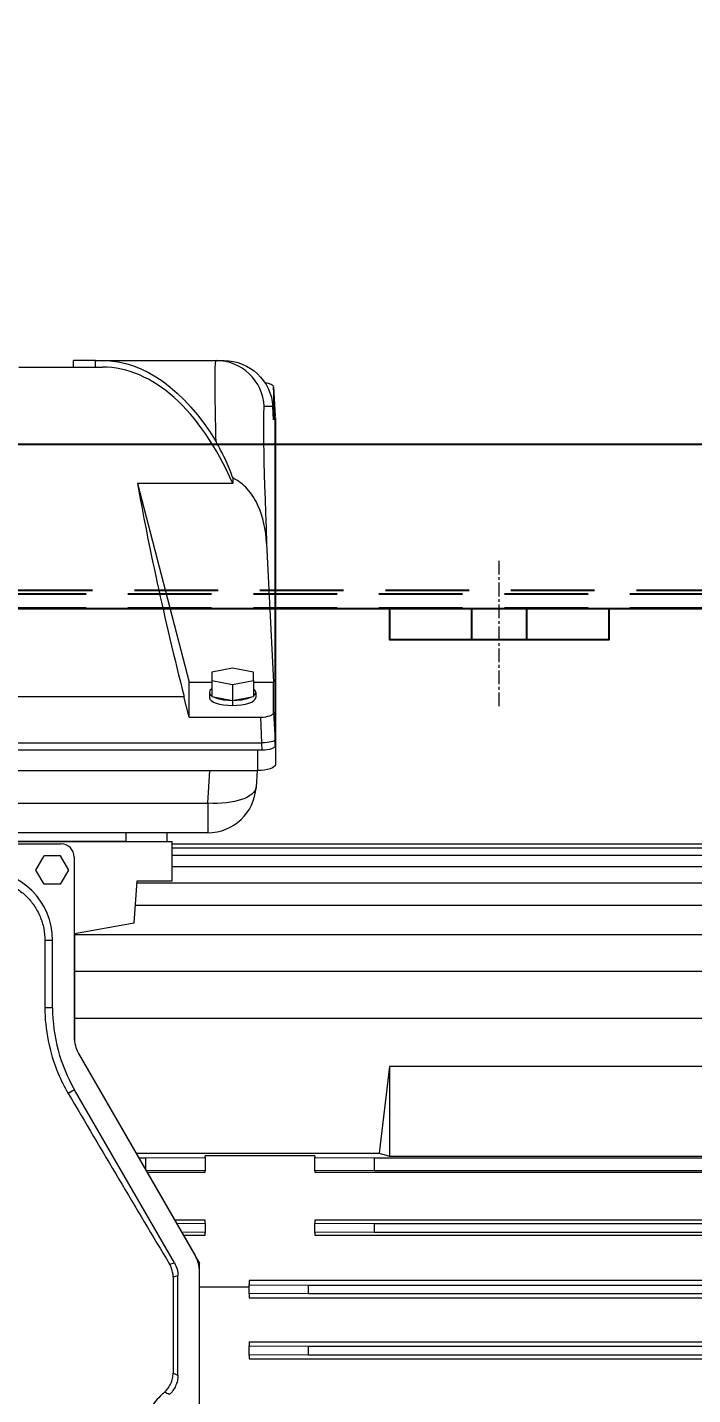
# Model space of a CAD drawing. Header units: millimetres. Extents: x -2122 to 22797, y 3569 to 89276.
# Drawn here: x 1352 to 1655, y 82833 to 83456 of the extents above; entities that cross this region are included whole.
import ezdxf

# ---------------------------------------------------------------- set-up
doc = ezdxf.new("R2010")
doc.units = ezdxf.units.MM
doc.header["$LTSCALE"] = 20
doc.linetypes.add('CENTER', pattern=[2, 1.25, -0.25, 0.25, -0.25])
doc.linetypes.add('HIDDEN', pattern=[9.525, 6.35, -3.175])
for name, color, linetype in [('IA-DIM', 7, 'Continuous'), ('IA-EJES', 4, 'CENTER'), ('IA-ESTRUCTURAS', 2, 'Continuous'), ('IA-SEGM', 1, 'HIDDEN')]:
    doc.layers.add(name, color=color, linetype=linetype)
doc.layers.add('IA-TRAZ', color=8, linetype='Continuous', lineweight=5)
doc.styles.add('ING-AMB', font='romans.shx', dxfattribs={"width": 0.75, "oblique": 15})
doc.dimstyles.new('ING-AMB 20', dxfattribs={"dimscale": 20, "dimtxt": 3, "dimasz": 2.5, "dimexe": 1, "dimexo": 1, "dimgap": 1, "dimtad": 1, "dimdec": 0, "dimzin": 0, "dimdsep": 46, "dimtxsty": 'ING-AMB', "dimcen": 0.1, "dimclrd": 7, "dimclre": 7, "dimclrt": 2, "dimadec": 0, "dimazin": 0, "dimtfac": 1, "dimtdec": 0, "dimtmove": 0, "dimatfit": 0, "dimfxl": 1.25, "dimtolj": 1, "dimtzin": 0, "dimarcsym": 1})

# ---------------------------------------------------------------- blocks, each defined once
blk = doc.blocks.new('A$C9f9da7af')
at = {"color": 0, "linetype": 'Continuous', "lineweight": 0}
for p, q in [((-2439.67, -2206.32), (-2439.67, -2663.27)), ((-2431.79, -2663.27), (-2431.79, -2206.27)), ((-2411.79, -2663.27), (-2411.79, -2206.27)), ((-2403.98, -2663.27), (-2403.98, -2206.27)), ((-2638.46, -2698.27), (-2638.46, -2306.27)), ((-2636.74, -2698.27), (-2636.74, -2308.13)), ((-2633.39, -2698.27), (-2633.39, -2308.13)), ((-2628.18, -2698.27), (-2628.18, -2308.13)), ((-2620.72, -2714.33), (-2620.72, -2308.12)), ((-2610.59, -2715.04), (-2610.59, -2308.11)), ((-2489.8, -2606.27), (-2489.8, -2307.95)), ((-2465.63, -2606.27), (-2465.63, -2308.08)), ((-2461.76, -2606.27), (-2461.76, -2308.01)), ((-2437.61, -2636.27), (-2437.61, -2308.1)), ((-2433.75, -2636.27), (-2433.75, -2308.04)), ((-2409.75, -2636.27), (-2409.75, -2308.11)), ((-2405.89, -2636.27), (-2405.89, -2308.06)), ((-2597.24, -2742.77), (-2597.24, -2384.31)), ((-2495.59, -2606.27), (-2495.59, -2383.27)), ((-2489, -2633.27), (-2489, -2388.82)), ((-2467.14, -2392.82), (-2467.14, -2633.27)), ((-2460.26, -2633.27), (-2460.26, -2394.07)), ((-2580.53, -2742.77), (-2580.53, -2399.33)), ((-2559.12, -2742.77), (-2559.12, -2402.22)), ((-2537.14, -2447.27), (-2537.14, -2599.27)), ((-2496.36, -2599.27), (-2496.36, -2447.27)), ((-2537.14, -2599.27), (-2497.73, -2604.01)), ((-2537.14, -2599.27), (-2496.36, -2599.27)), ((-2497.73, -2604.01), (-2496.36, -2599.27)), ((-2497.73, -2714.71), (-2497.73, -2604.01)), ((-2495.76, -2633.27), (-2495.59, -2606.27)), ((-2495.59, -2606.27), (-2489.8, -2606.27)), ((-2489.8, -2606.27), (-2489.63, -2633.27)), ((-2465.79, -2633.27), (-2465.63, -2606.27)), ((-2465.63, -2606.27), (-2461.76, -2606.27)), ((-2461.76, -2606.27), (-2461.6, -2633.27)), ((-2496.39, -2633.27), (-2496.39, -2683.27)), ((-2496.39, -2633.27), (-2495.76, -2633.27)), ((-2489.63, -2633.27), (-2495.76, -2633.27)), ((-2489.63, -2633.27), (-2489, -2633.27)), ((-2467.14, -2633.27), (-2465.79, -2633.27)), ((-2461.6, -2633.27), (-2465.79, -2633.27)), ((-2461.6, -2633.27), (-2460.26, -2633.27)), ((-2437.78, -2663.27), (-2437.61, -2636.27)), ((-2437.61, -2636.27), (-2433.75, -2636.27)), ((-2433.75, -2636.27), (-2433.58, -2663.27)), ((-2409.92, -2663.27), (-2409.75, -2636.27)), ((-2409.75, -2636.27), (-2405.89, -2636.27)), ((-2405.89, -2636.27), (-2405.72, -2663.27)), ((-2846.58, -2652.05), (-2833.22, -2651.29)), ((-2833.18, -2651.29), (-2846.54, -2652.05)), ((-2846.54, -2652.05), (-2831.67, -2652.05)), ((-2831.67, -2652.05), (-2837.68, -2652.42)), ((-2837.68, -2652.42), (-2837.68, -2656.33)), ((-2832.56, -2651.29), (-2833.18, -2651.29)), ((-2683.86, -2651.29), (-2832.56, -2651.29)), ((-2832.4, -2651.27), (-2684.02, -2651.27)), ((-2775.32, -2655.26), (-2712.09, -2652.05)), ((-2698.38, -2652.05), (-2712.09, -2652.05)), ((-2712.09, -2661.27), (-2712.09, -2652.05)), ((-2698.38, -2652.05), (-2685.71, -2651.42)), ((-2685.71, -2651.42), (-2683.24, -2651.29)), ((-2684.02, -2651.27), (-2674.63, -2651.27)), ((-2683.24, -2651.29), (-2683.86, -2651.29)), ((-2684.47, -2657.37), (-2696.24, -2657.95)), ((-2696.24, -2690.52), (-2696.24, -2657.95)), ((-2681.19, -2657.28), (-2684.47, -2657.46)), ((-2684.47, -3049.08), (-2684.47, -2657.46)), ((-2681.19, -2657.28), (-2681.19, -3049.26)), ((-2716.7, -2661.27), (-2718.57, -2670.77)), ((-2712.94, -2661.27), (-2716.7, -2661.27)), ((-2712.94, -2661.27), (-2705.61, -2661.27)), ((-2711.07, -2670.77), (-2712.94, -2661.27)), ((-2707.49, -2660.22), (-2705.14, -2660.22)), ((-2705.46, -2662.05), (-2705.61, -2661.27)), ((-2703.89, -2669.99), (-2705.46, -2662.05)), ((-2671.89, -2659.27), (-2681.19, -2659.27)), ((-2671.89, -3047.27), (-2671.89, -2659.27)), ((-2671.89, -2659.63), (-2664.36, -2660.06)), ((-2439.67, -2663.27), (-2437.78, -2663.27)), ((-2433.58, -2663.27), (-2437.78, -2663.27)), ((-2436.7, -2663.27), (-2436.7, -2685.77)), ((-2433.58, -2663.27), (-2431.79, -2663.27)), ((-2411.79, -2663.27), (-2409.92, -2663.27)), ((-2405.72, -2663.27), (-2409.92, -2663.27)), ((-2405.72, -2663.27), (-2403.98, -2663.27)), ((-2805.13, -2670.6), (-2802.66, -2670.71)), ((-2802.66, -2670.71), (-2802.66, -2714.05)), ((-2718.57, -2670.77), (-2716.7, -2680.27)), ((-2712.94, -2680.27), (-2711.07, -2670.77)), ((-2711.07, -2670.77), (-2703.74, -2670.77)), ((-2703.74, -2670.77), (-2703.89, -2669.99)), ((-2703.89, -2671.55), (-2703.74, -2670.77)), ((-2703.74, -2670.77), (-2701.53, -2670.77)), ((-2858.6, -2678.3), (-2858.6, -2674.66)), ((-2705.46, -2679.49), (-2703.89, -2671.55)), ((-2858.6, -2730.02), (-2858.6, -2678.3)), ((-2716.7, -2680.27), (-2712.94, -2680.27)), ((-2712.94, -2680.27), (-2705.61, -2680.27)), ((-2712.09, -2690.52), (-2712.09, -2680.27)), ((-2707.49, -2681.32), (-2705.14, -2681.32)), ((-2705.61, -2680.27), (-2705.46, -2679.49)), ((-2657.01, -2682.02), (-2671.89, -2681.18)), ((-2657.01, -3024.52), (-2657.01, -2682.02)), ((-2657.01, -2682.02), (-2643.61, -2682.02)), ((-2643.61, -2682.02), (-2643.61, -3024.52)), ((-2495.76, -2683.27), (-2496.39, -2683.27)), ((-2495.59, -2710.27), (-2495.76, -2683.27)), ((-2495.76, -2683.27), (-2489.63, -2683.27)), ((-2489.63, -2683.27), (-2489.8, -2710.13)), ((-2489, -2683.27), (-2489.63, -2683.27)), ((-2489, -2709.67), (-2489, -2683.27)), ((-2467.14, -2683.27), (-2467.14, -2697.05)), ((-2465.79, -2683.27), (-2467.14, -2683.27)), ((-2465.71, -2696.22), (-2465.79, -2683.27)), ((-2465.79, -2683.27), (-2461.6, -2683.27)), ((-2461.6, -2683.27), (-2461.66, -2693.89)), ((-2460.26, -2683.27), (-2461.6, -2683.27)), ((-2460.26, -2693.08), (-2460.26, -2683.27)), ((-2543.06, -2740.88), (-2447.61, -2685.77)), ((-2543.03, -2740.86), (-2451.09, -2687.78)), ((-2443.59, -2685.77), (-2447.61, -2685.77)), ((-2110.61, -2685.77), (-2443.59, -2685.77)), ((-2802.66, -2714.05), (-2712.09, -2690.52)), ((-2696.24, -2690.52), (-2712.09, -2690.52)), ((-2696.24, -2690.52), (-2705.6, -2692.88)), ((-2705.6, -3013.66), (-2705.6, -2692.88)), ((-2396.54, -2695.66), (-2441.79, -2695.66)), ((-2441.79, -2695.66), (-2441.21, -2697.83)), ((-2643.61, -2700.77), (-2639.61, -2700.77)), ((-2621.61, -2698.27), (-2639.61, -2698.27)), ((-2639.61, -3008.27), (-2639.61, -2698.27)), ((-2621.61, -2714.27), (-2621.61, -2698.27)), ((-2447.7, -2697.24), (-2526.51, -2742.74)), ((-2447.11, -2699.46), (-2447.7, -2697.24)), ((-2441.21, -2697.83), (-2397.5, -2697.83)), ((-2602.34, -2715.62), (-2621.61, -2714.27)), ((-2495.59, -2713.47), (-2495.59, -2710.27)), ((-2490.04, -2710.27), (-2495.59, -2710.27)), ((-2639.61, -2719.27), (-2643.61, -2719.27)), ((-2639.61, -2719.27), (-2639.61, -2987.27)), ((-2602.34, -2715.62), (-2597.56, -2742.77)), ((-2858.6, -2733.17), (-2858.6, -2730.02)), ((-2855.6, -2733.17), (-2858.6, -2733.17)), ((-2858.6, -2733.17), (-2858.6, -2743.27)), ((-2855.6, -2768.07), (-2855.6, -2730.02)), ((-2855.6, -2743.27), (-2858.6, -2743.27)), ((-2626.61, -2745.37), (-2633.11, -2749.12)), ((-2632.51, -2742.87), (-2550.53, -2742.87)), ((-2620.11, -2749.12), (-2626.61, -2745.37)), ((-2597.56, -2742.77), (-2548.8, -2742.77)), ((-2526.51, -2742.74), (-2524.87, -2745.59)), ((-2638.51, -2957.67), (-2638.51, -2748.87)), ((-2633.11, -2749.12), (-2633.11, -2756.62)), ((-2620.11, -2749.12), (-2620.11, -2756.62)), ((-2626.61, -2760.38), (-2633.11, -2756.62)), ((-2620.11, -2756.62), (-2626.61, -2760.38)), ((-2594.51, -2752.76), (-2594.51, -2756.24)), ((-2563.89, -2752.76), (-2594.51, -2752.76)), ((-2594.51, -2756.24), (-2563.89, -2756.24)), ((-2563.89, -2752.76), (-2563.89, -2756.24))]:
    blk.add_line(p, q, dxfattribs=at)
for centre, radius, start, end in [((-2665.61, -2682.02), 22, 0, 86.74591), ((-2443.59, -2700.77), 15, 90, 120), ((-2632.51, -2748.87), 6, 90, 180), ((-2563.89, -2678.01), 74.74, 270, 300), ((-2550.53, -2727.87), 15, 270, 300), ((-2594.51, -2784.87), 32.12, 90, 180)]:
    blk.add_arc(centre, radius, start, end, dxfattribs=at)
at = {"color": 0, "linetype": 'Continuous', "lineweight": 0, "extrusion": (0, 0, -1)}
for centre, major_axis, ratio, start_param, end_param in [((-2836.6, -2674.38), (-15.51, -15.8), 0.987528, -5.494526, -3.972929), ((-2833.17, -2657.29), (-0.01, 6.01), 0.342019, -0.019079, 0.000363), ((-2832.4, -2659.27), (0, 8), 0.34202, -0.059517, 0), ((-2685.42, -2657.41), (0.31, -5.99), 0.158157, -3.123232, -1.570337), ((-2684.02, -2659.27), (0, 8), 0.34202, 0, 0.059517), ((-2683.25, -2657.29), (0, -6.01), 0.341759, -3.141834, -1.572864), ((-2674.63, -2659.27), (0, 8), 0.34202, 0, 1.570796), ((-2665.61, -2682.02), (1.25, 21.96), 0.390197, 0, 1.548615), ((-2705.6, -2730.02), (153, 0), 0.518632, -3.141593, -2.431142), ((-2441.69, -2707.84), (-3.16, 11.78), 0.983743, -0.257731, 0.257731), ((-2397, -2752.55), (25.1, 89.03), 0.201355, -0.966892, -0.935641)]:
    blk.add_ellipse(centre, major_axis=major_axis, ratio=ratio, start_param=start_param, end_param=end_param, dxfattribs=at)
at = {"color": 0, "linetype": 'Continuous', "lineweight": 0}
for centre, major_axis, ratio, start_param, end_param in [((-2846.54, -2658.05), (-0.01, 6.01), 0.342019, -0.000363, 1.222588), ((-2698.42, -2658.05), (0.05, 6.01), 0.363395, -1.550171, 0.002724), ((-2836.6, -2678.3), (-22, 0), 0.999839, -1.521597, 0), ((-2706.68, -2649.88), (131, 6.45), 0.017881, 3.140712, 4.159947), ((-2703.88, -2658.43), (19.41, 1.07), 0.308586, -0.016993, -0.000919), ((-2707.49, -2670.77), (0, 10.55), 0.34202, -0.449938, 0.449938), ((-2707.49, -2670.77), (0, 10.55), 0.34202, -1.497136, -0.597259), ((-2705.14, -2670.77), (0, 10.55), 0.34202, -1.570796, 0), ((-2705.6, -2730.02), (150, 0), 0.518632, -4.008599, -3.141593), ((-2705.14, -2670.77), (0, -10.55), 0.34202, 0, 1.570796), ((-2707.49, -2670.77), (0, 10.55), 0.34202, -2.544333, -1.644457), ((-2707.49, -2670.77), (0, -10.55), 0.34202, -0.449938, 0.449938), ((-2705.6, -2679.13), (149.96, 38.06), 0.086139, -2.296444, -1.592654), ((-3061.98, -2853.27), (1765.54, 988.37), 0.086139, -1.310233, -1.263694)]:
    blk.add_ellipse(centre, major_axis=major_axis, ratio=ratio, start_param=start_param, end_param=end_param, dxfattribs=at)
for points, knots in [([(-2775.32, -2655.26), (-2781.7, -2655.58), (-2787.43, -2656.87), (-2795.11, -2660.31), (-2797.81, -2661.96), (-2802.19, -2665.91), (-2803.93, -2668.1), (-2805.13, -2670.6)], [0.000001, 0.000001, 0.000001, 0.000001, 1.922444, 1.922444, 3.059819, 3.059819, 4.071033, 4.071033, 4.071033, 4.071033]), ([(-2805.13, -2670.6), (-2808.18, -2671.72), (-2811.11, -2672.93), (-2816.62, -2675.48), (-2819.21, -2676.84), (-2821.58, -2678.27)], [-2.34411, -2.34411, -2.34411, -2.34411, -1.17226, -1.17226, 0, 0, 0, 0]), ([(-2821.58, -2678.27), (-2823.89, -2678.33), (-2826.12, -2678.38), (-2828.24, -2678.42), (-2832.15, -2678.51), (-2835.72, -2678.57), (-2838.92, -2678.62), (-2842.13, -2678.67), (-2844.97, -2678.7), (-2847.42, -2678.71), (-2849.88, -2678.72), (-2851.94, -2678.71), (-2853.6, -2678.68), (-2855.25, -2678.66), (-2856.5, -2678.61), (-2857.34, -2678.55), (-2858.18, -2678.48), (-2858.6, -2678.4), (-2858.6, -2678.3)], [2.7802077, 2.7802077, 2.7802077, 2.7802077, 2.8498142, 2.8498142, 2.8498142, 2.977983, 2.977983, 2.977983, 3.1061519, 3.1061519, 3.1061519, 3.2343208, 3.2343208, 3.2343208, 3.3624896, 3.3624896, 3.3624896, 3.4906585, 3.4906585, 3.4906585, 3.4906585]), ([(-2396.54, -2695.66), (-2395.7, -2695.66), (-2394.87, -2695.74), (-2393.25, -2696.09), (-2392.45, -2696.35), (-2390.94, -2697.03), (-2390.21, -2697.45), (-2388.87, -2698.44), (-2388.25, -2699), (-2387.7, -2699.62)], [0, 0, 0, 0, 0.2494138, 0.2494138, 0.4986596, 0.4986596, 0.7483636, 0.7483636, 0.9980754, 0.9980754, 0.9980754, 0.9980754]), ([(-2441.21, -2697.83), (-2442.71, -2697.83), (-2444.3, -2698.14), (-2446.22, -2698.97), (-2446.67, -2699.2), (-2447.11, -2699.46)], [3.7149237, 3.7149237, 3.7149237, 3.7149237, 4.164316, 4.164316, 4.3081745, 4.3081745, 4.3081745, 4.3081745]), ([(-2388.87, -2701.73), (-2389.41, -2701.13), (-2390.01, -2700.58), (-2391.31, -2699.61), (-2392.01, -2699.19), (-2393.49, -2698.52), (-2394.27, -2698.26), (-2395.87, -2697.92), (-2396.68, -2697.83), (-2397.5, -2697.83)], [-0.9788863, -0.9788863, -0.9788863, -0.9788863, -0.7341099, -0.7341099, -0.4898984, -0.4898984, -0.2451084, -0.2451084, 0, 0, 0, 0]), ([(-2388.87, -2701.73), (-2388.49, -2702.16), (-2388.1, -2702.58), (-2385.91, -2704.84), (-2383.87, -2706.6), (-2379.4, -2709.69), (-2376.97, -2711.03), (-2371.9, -2713.18), (-2369.25, -2714), (-2363.9, -2715.07), (-2361.21, -2715.32), (-2356, -2715.32), (-2353.3, -2715.07), (-2347.94, -2713.99), (-2345.29, -2713.17), (-2340.2, -2711.01), (-2337.77, -2709.66), (-2333.3, -2706.56), (-2331.25, -2704.8), (-2329.08, -2702.54), (-2328.71, -2702.14), (-2328.35, -2701.73)], [-15.550084, -15.550084, -15.550084, -15.550084, -15.379993, -15.379993, -14.598513, -14.598513, -13.817034, -13.817034, -13.035554, -13.035554, -12.254075, -12.254075, -11.470676, -11.470676, -10.687276, -10.687276, -9.903877, -9.903877, -9.120478, -9.120478, -8.95791, -8.95791, -8.95791, -8.95791]), ([(-2563.89, -2756.24), (-2558.97, -2756.24), (-2553.9, -2755.76), (-2543.82, -2753.75), (-2538.81, -2752.22), (-2530.86, -2748.87), (-2527.8, -2747.32), (-2524.87, -2745.59)], [-23.124769, -23.124769, -23.124769, -23.124769, -21.651539, -21.651539, -20.178309, -20.178309, -19.20887, -19.20887, -19.20887, -19.20887]), ([(-2622.72, -2784.87), (-2622.74, -2783.09), (-2622.59, -2781.24), (-2621.92, -2777.57), (-2621.39, -2775.74), (-2619.98, -2772.22), (-2619.1, -2770.54), (-2617.05, -2767.41), (-2615.88, -2765.97), (-2613.38, -2763.42), (-2611.96, -2762.22), (-2608.86, -2760.1), (-2607.18, -2759.18), (-2603.67, -2757.71), (-2601.84, -2757.15), (-2598.16, -2756.41), (-2596.3, -2756.24), (-2594.51, -2756.24)], [12.749724, 12.749724, 12.749724, 12.749724, 13.285954, 13.285954, 13.822184, 13.822184, 14.358415, 14.358415, 14.894645, 14.894645, 15.433007, 15.433007, 15.97137, 15.97137, 16.509732, 16.509732, 17.048094, 17.048094, 17.048094, 17.048094])]:
    blk.add_open_spline(points, degree=3, knots=knots, dxfattribs=at)
blk.add_open_spline([(-2387.7, -2699.62), (-2388.1, -2700.32), (-2388.48, -2701.03), (-2388.87, -2701.73)], degree=3, dxfattribs=at)
blk = doc.blocks.new('*D117')
at = {"layer": 'Defpoints', "color": 0, "transparency": 16777216}
for p in [(-827.86, 83882.69), (-827.86, 83266.24), (2067.14, 83266.24)]:
    blk.add_point(p, dxfattribs=at)
at = {"layer": 'IA-DIM', "color": 7, "lineweight": -2, "transparency": 16777216}
for p, q in [((-827.86, 83286.24), (-827.86, 83902.69)), ((2067.14, 83286.24), (2067.14, 83902.69)), ((2017.14, 83882.69), (-777.86, 83882.69))]:
    blk.add_line(p, q, dxfattribs=at)
at = {"layer": 'IA-DIM', "color": 7, "transparency": 16777216}
for points in [[(-777.86, 83891.03), (-777.86, 83874.36), (-827.86, 83882.69)], [(2017.14, 83891.03), (2017.14, 83874.36), (2067.14, 83882.69)]]:
    blk.add_solid(points, dxfattribs=at)
at = {"layer": 'IA-DIM', "color": 2, "transparency": 16777216, "insert": (619.64, 83932.69), "char_height": 60, "attachment_point": 5, "style": 'ING-AMB'}
blk.add_mtext('\\A1;2895', dxfattribs=at)
blk = doc.blocks.new('*D118')
at = {"layer": 'Defpoints', "color": 0, "transparency": 16777216}
for p in [(2200.2, 84040.9), (-947.86, 82854.38), (2200.2, 82816.02)]:
    blk.add_point(p, dxfattribs=at)
at = {"layer": 'IA-DIM', "color": 7, "lineweight": -2, "transparency": 16777216}
for p, q in [((-947.86, 82874.38), (-947.86, 84060.9)), ((2200.2, 82836.02), (2200.2, 84060.9)), ((-897.86, 84040.9), (2150.2, 84040.9))]:
    blk.add_line(p, q, dxfattribs=at)
at = {"layer": 'IA-DIM', "color": 7, "transparency": 16777216}
for points in [[(-897.86, 84049.23), (-897.86, 84032.56), (-947.86, 84040.9)], [(2150.2, 84049.23), (2150.2, 84032.56), (2200.2, 84040.9)]]:
    blk.add_solid(points, dxfattribs=at)
at = {"layer": 'IA-DIM', "color": 2, "transparency": 16777216, "insert": (626.17, 84090.9), "char_height": 60, "attachment_point": 5, "style": 'ING-AMB'}
blk.add_mtext('\\A1;3148', dxfattribs=at)

msp = doc.modelspace()

# ---------------------------------------------------------------- linework, layer by layer
at = {"layer": 'IA-EJES', "lineweight": 15, "ltscale": 0.25}
msp.add_line((1567.14, 83146.87), (1567.14, 83214.31), dxfattribs=at)
at = {"layer": 'IA-ESTRUCTURAS'}
msp.add_lwpolyline([(-827.86, 83191.24), (-827.86, 83266.24), (2067.14, 83266.24), (2067.14, 83191.24), (-827.86, 83191.24), (-752.86, 83191.24)], dxfattribs=at)
at = {"layer": 'IA-ESTRUCTURAS', "color": 2, "elevation": 0}
msp.add_lwpolyline([(1617.14, 83191.24), (1517.14, 83191.24), (1517.14, 83177.24), (1617.14, 83177.24)], close=True, dxfattribs=at)
at = {"layer": 'IA-SEGM', "ltscale": 0.3}
for p, q in [((1112.27, 83266.24), (1872.27, 83266.24)), ((-827.86, 83199.74), (2067.14, 83199.74)), ((1112.27, 83197.98), (1872.27, 83197.98)), ((1112.27, 83191.63), (1872.27, 83191.63)), ((1554.64, 83177.24, 0), (1554.64, 83191.24, 0)), ((1579.64, 83177.24, 0), (1579.64, 83191.24, 0))]:
    msp.add_line(p, q, dxfattribs=at)

# ---------------------------------------------------------------- block references
at = {"layer": 'IA-TRAZ', "rotation": 270}
msp.add_blockref('A$C9f9da7af', (4116.42, 80445.64), dxfattribs=at)

# ---------------------------------------------------------------- dimensions: what is measured, and where the dimension line sits
at = {"layer": 'IA-DIM'}
for base, p1, p2, picture, middle in [((2200.2, 84040.9), (-947.86, 82854.38), (2200.2, 82816.02), '*D118', (626.17, 84090.9)), ((-827.86, 83882.69), (2067.14, 83266.24), (-827.86, 83266.24), '*D117', (619.64, 83932.69))]:
    dim = msp.add_linear_dim(base=base, p1=p1, p2=p2, dimstyle='ING-AMB 20', override={"dimpost": '\\X'}, dxfattribs=at)
    dim.commit()
    dim.dimension.update_dxf_attribs({"geometry": picture, "text_midpoint": middle})

doc.saveas('drawing.dxf')
